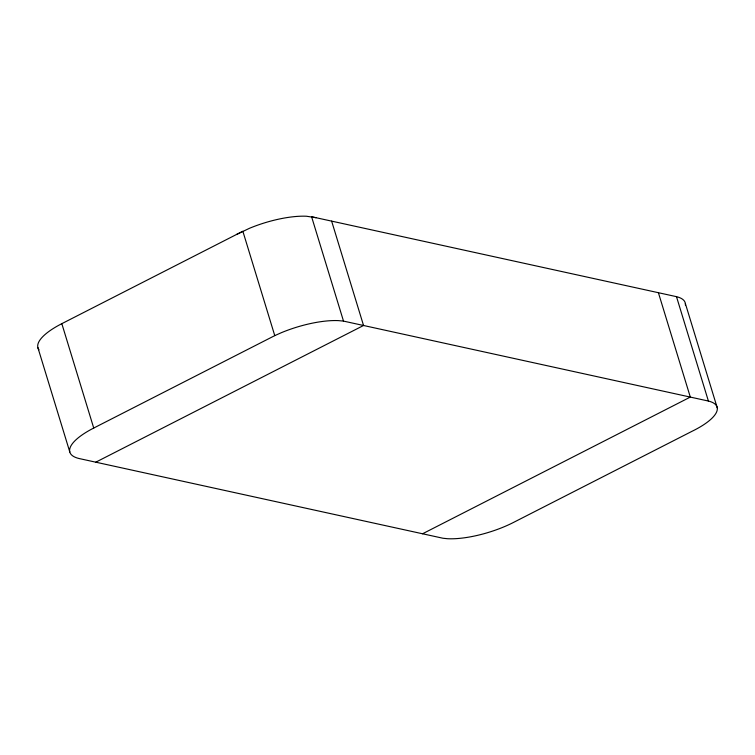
<?xml version="1.0" encoding="UTF-8"?>
<svg xmlns="http://www.w3.org/2000/svg" width="755" height="755" viewBox="0 0 755 755"><rect width="100%" height="100%" fill="white"/><g stroke="black" fill="none" stroke-linecap="round" stroke-linejoin="round"><path stroke-width="1.13" d="M236.447 234.522L249.527 228.274A55.53 17.525 -17 0 1 306.502 216.241L316.043 217.704M38.986 349.791A58.541 18.479 -17 0 1 61.825 323.668L242.855 231.247L274.763 335.626L93.733 428.047A58.541 18.479 -17 0 0 79.662 458.653L442.94 538.24L447.337 538.702A54.332 17.148 -17 0 0 513.796 522.281L692.08 431.265A56.096 17.705 -17 0 0 708.398 401.047L676.489 296.668L311.589 216.732L343.506 321.101L708.398 401.047M95.791 462.183L363.542 325.49L331.634 221.121M422.555 533.776L690.315 397.083L658.398 292.704M274.763 335.626L281.445 332.653A55.53 17.525 -17 0 1 338.419 320.62L343.506 321.101M685.342 303.444L717.25 407.823M61.825 323.668L93.733 428.047M37.882 347.602L69.8 451.981M676.489 296.668A56.096 17.705 -17 0 1 685.38 305.067"/></g></svg>
